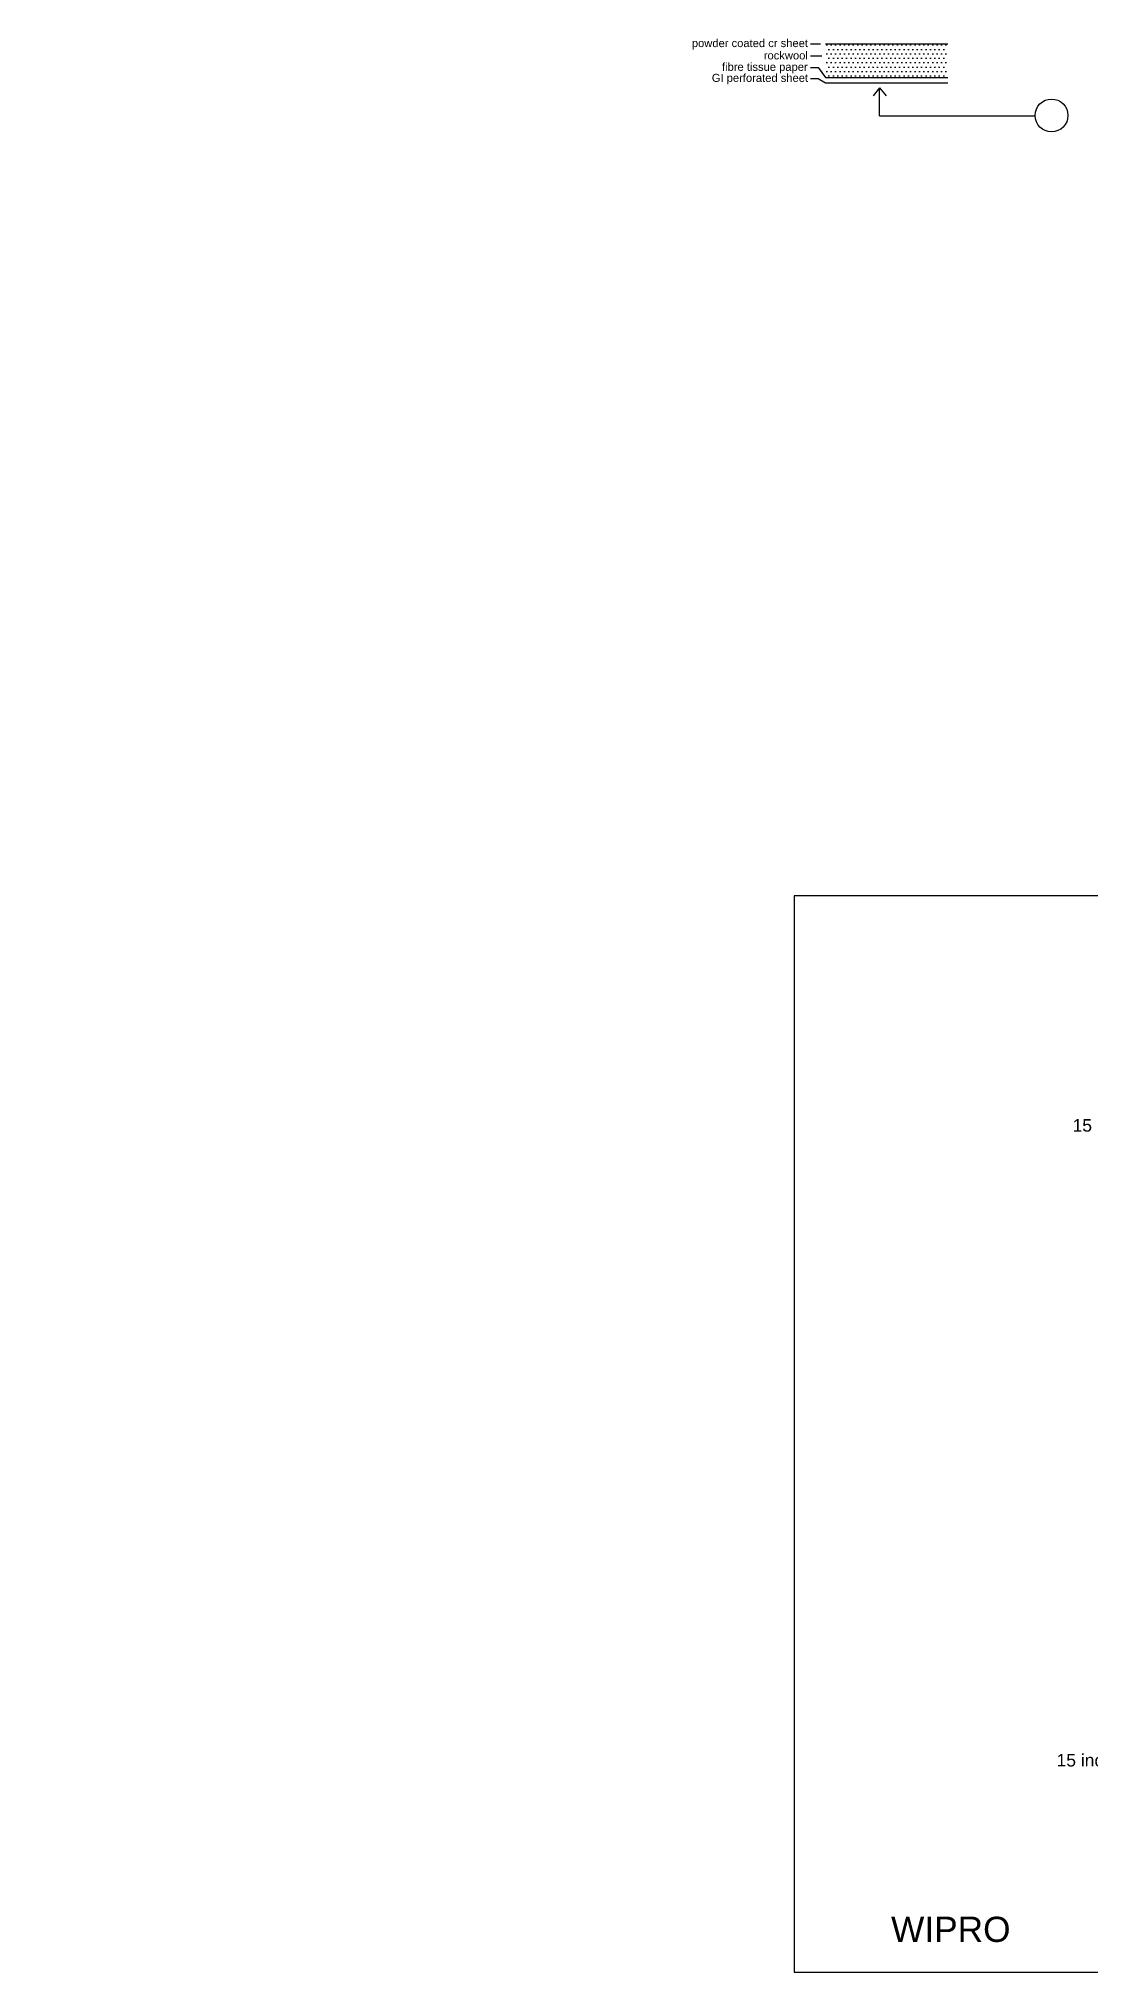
# Model space of a CAD drawing. Header units: millimetres. Extents: x -110 to 28247, y -10640 to 10434.
# Drawn here: x -110 to 9349, y -10640 to 6748 of the extents above; entities that cross this region are included whole.
import ezdxf

# ---------------------------------------------------------------- set-up
doc = ezdxf.new("R2010")
doc.units = ezdxf.units.MM
doc.styles.get("Standard").update_dxf_attribs({"font": 'Arial.ttf'})

msp = doc.modelspace()

# ---------------------------------------------------------------- hatches: boundary and pattern name
h = msp.add_hatch()
h.set_pattern_fill('DOTS', color=256, scale=25, style=0)
h.set_pattern_definition([(0, (4915.17, 5341.86), (19.84375, 39.6875), [0, -39.6875])])
h.paths.add_polyline_path([(6967.5, 6398.1), (8067.5, 6398.1), (8067.5, 6702.7), (6967.5, 6702.7)])

# ---------------------------------------------------------------- linework, layer by layer
at = {"color": 8}
for p, q in [((6833.8, 6702.7), (6922.1, 6702.7)), ((6833.8, 6592.8), (6933.1, 6592.8)), ((6833.8, 6487.5), (6901.5, 6487.5)), ((6901.5, 6487.5), (6967.5, 6398.1)), ((6833.8, 6390.3), (6901.5, 6390.3)), ((6901.5, 6390.3), (6967.5, 6350.1)), ((7453.6, 6306.2), (7395.4, 6234.4)), ((7453.6, 6053.1), (7453.6, 6306.2)), ((7453.6, 6306.2), (7511.8, 6234.4)), ((7453.6, 6053.1), (8853, 6053.1))]:
    msp.add_line(p, q, dxfattribs=at)
for p, q in [((6967.5, 6702.7), (8067.5, 6702.7)), ((6967.5, 6398.1), (8067.5, 6398.1)), ((6967.5, 6350.1), (8067.5, 6350.1))]:
    msp.add_line(p, q)
at = {"color": 5}
msp.add_lwpolyline([(20519, -959.1), (6686, -959.1), (6686, -10639.6), (20519, -10639.6)], close=True, dxfattribs=at)
at = {"color": 8}
msp.add_circle((9000.7, 6057.2), 147.7, dxfattribs=at)
msp.add_arc((0, 0), 110, 0, 0)

# ---------------------------------------------------------------- texts
for s, height, p in [('powder coated cr sheet', 71.948, (5765.2, 6671.9)), ('rockwool', 71.95, (6412.3, 6561.2)), ('GI perforated sheet', 71.948, (5944.6, 6359.2)), ('fibre tissue paper', 71.948, (6036.4, 6458.4))]:
    msp.add_text(s, height=height, dxfattribs=at).set_placement(p)
for s, height, p in [('15 inch Fresh Air FAN', 112.45, (9189.7, -3080.3)), ('15 inch FRESH AIR FAN', 112.45, (9045.7, -8788.7)), ('WIPRO', 227.08, (7556.9, -10366.4))]:
    msp.add_text(s, height=height).set_placement(p)

doc.saveas('drawing.dxf')
